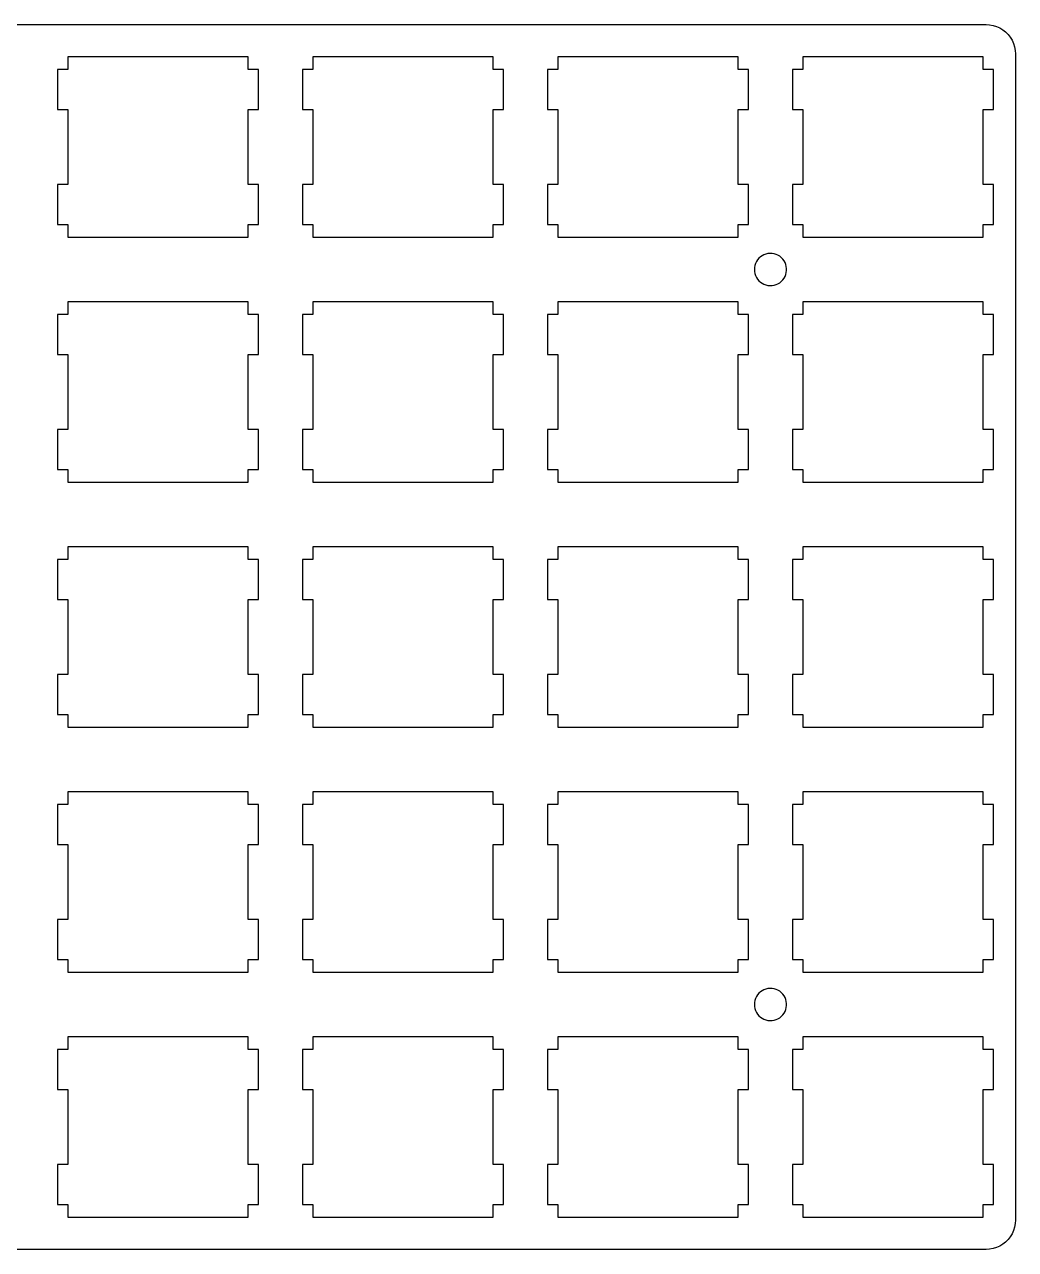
# Model space of a CAD drawing. Extents: x -164 to 64, y 0 to 95.
# Drawn here: x -13 to 63.9, y 0 to 95 of the extents above; entities that cross this region are included whole.
import ezdxf

# ---------------------------------------------------------------- set-up
doc = ezdxf.new("R2010")
doc.units = 0
doc.layers.get('0').update_dxf_attribs({"linetype": 'continuous'})

# ---------------------------------------------------------------- blocks, each defined once
blk = doc.blocks.new('HI_PRO_PLATE_MX_2X2U_REV3001_SOLID001')
at = {"color": 0}
for p, q in [((-161.859, 95), (61.569, 95)), ((61.569, 95), (61.844, 94.983)), ((61.844, 94.983), (62.116, 94.934)), ((62.116, 94.934), (62.38, 94.851)), ((62.38, 94.851), (62.631, 94.738)), ((62.631, 94.738), (62.867, 94.595)), ((62.867, 94.595), (63.085, 94.425)), ((63.085, 94.425), (63.28, 94.23)), ((63.28, 94.23), (63.45, 94.013)), ((63.45, 94.013), (63.593, 93.776)), ((63.593, 93.776), (63.706, 93.525)), ((63.706, 93.525), (63.788, 93.261)), ((63.788, 93.261), (63.838, 92.99)), ((-9.645, 92.5), (-9.645, 91.5)), ((4.355, 92.5), (-9.645, 92.5)), ((4.355, 91.5), (4.355, 92.5)), ((9.355, 92.5), (9.355, 91.5)), ((23.355, 92.5), (9.355, 92.5)), ((23.355, 91.5), (23.355, 92.5)), ((28.355, 92.5), (28.355, 91.5)), ((42.355, 92.5), (28.355, 92.5)), ((42.355, 91.5), (42.355, 92.5)), ((47.355, 92.5), (47.355, 91.5)), ((61.355, 92.5), (47.355, 92.5)), ((61.355, 91.5), (61.355, 92.5)), ((63.838, 92.99), (63.855, 92.714)), ((63.855, 92.714), (63.855, 2.286)), ((-10.445, 91.5), (-10.445, 88.4)), ((-9.645, 91.5), (-10.445, 91.5)), ((5.154, 91.5), (4.355, 91.5)), ((5.154, 88.4), (5.154, 91.5)), ((8.555, 91.5), (8.555, 88.4)), ((9.355, 91.5), (8.555, 91.5)), ((24.154, 91.5), (23.355, 91.5)), ((24.154, 88.4), (24.154, 91.5)), ((27.555, 91.5), (27.555, 88.4)), ((28.355, 91.5), (27.555, 91.5)), ((43.154, 91.5), (42.355, 91.5)), ((43.154, 88.4), (43.154, 91.5)), ((46.555, 91.5), (46.555, 88.4)), ((47.355, 91.5), (46.555, 91.5)), ((62.154, 91.5), (61.355, 91.5)), ((62.154, 88.4), (62.154, 91.5)), ((-10.445, 88.4), (-9.645, 88.4)), ((-9.645, 88.4), (-9.645, 82.6)), ((4.355, 82.6), (4.355, 88.4)), ((4.355, 88.4), (5.154, 88.4)), ((8.555, 88.4), (9.355, 88.4)), ((9.355, 88.4), (9.355, 82.6)), ((23.355, 82.6), (23.355, 88.4)), ((23.355, 88.4), (24.154, 88.4)), ((27.555, 88.4), (28.355, 88.4)), ((28.355, 88.4), (28.355, 82.6)), ((42.355, 82.6), (42.355, 88.4)), ((42.355, 88.4), (43.154, 88.4)), ((46.555, 88.4), (47.355, 88.4)), ((47.355, 88.4), (47.355, 82.6)), ((61.355, 82.6), (61.355, 88.4)), ((61.355, 88.4), (62.154, 88.4)), ((-10.445, 82.6), (-10.445, 79.499)), ((-9.645, 82.6), (-10.445, 82.6)), ((5.154, 82.6), (4.355, 82.6)), ((5.154, 79.499), (5.154, 82.6)), ((8.555, 82.6), (8.555, 79.499)), ((9.355, 82.6), (8.555, 82.6)), ((24.154, 82.6), (23.355, 82.6)), ((24.154, 79.499), (24.154, 82.6)), ((27.555, 82.6), (27.555, 79.499)), ((28.355, 82.6), (27.555, 82.6)), ((43.154, 82.6), (42.355, 82.6)), ((43.154, 79.499), (43.154, 82.6)), ((46.555, 82.6), (46.555, 79.499)), ((47.355, 82.6), (46.555, 82.6)), ((62.154, 82.6), (61.355, 82.6)), ((62.154, 79.499), (62.154, 82.6)), ((-10.445, 79.499), (-9.645, 79.499)), ((-9.645, 79.499), (-9.645, 78.5)), ((4.355, 78.5), (4.355, 79.499)), ((4.355, 79.499), (5.154, 79.499)), ((8.555, 79.499), (9.355, 79.499)), ((9.355, 79.499), (9.355, 78.5)), ((23.355, 78.5), (23.355, 79.499)), ((23.355, 79.499), (24.154, 79.499)), ((27.555, 79.499), (28.355, 79.499)), ((28.355, 79.499), (28.355, 78.5)), ((42.355, 78.5), (42.355, 79.499)), ((42.355, 79.499), (43.154, 79.499)), ((46.555, 79.499), (47.355, 79.499)), ((47.355, 79.499), (47.355, 78.5)), ((61.355, 78.5), (61.355, 79.499)), ((61.355, 79.499), (62.154, 79.499)), ((-9.645, 78.5), (4.355, 78.5)), ((9.355, 78.5), (23.355, 78.5)), ((28.355, 78.5), (42.355, 78.5)), ((47.355, 78.5), (61.355, 78.5)), ((44.076, 76.977), (43.957, 76.87)), ((44.207, 77.069), (44.076, 76.977)), ((44.349, 77.143), (44.207, 77.069)), ((44.499, 77.198), (44.349, 77.143)), ((44.656, 77.234), (44.499, 77.198)), ((44.815, 77.249), (44.656, 77.234)), ((44.975, 77.244), (44.815, 77.249)), ((45.133, 77.219), (44.975, 77.244)), ((45.287, 77.173), (45.133, 77.219)), ((45.433, 77.108), (45.287, 77.173)), ((45.57, 77.025), (45.433, 77.108)), ((45.695, 76.925), (45.57, 77.025)), ((43.615, 76.16), (43.605, 76)), ((43.605, 76), (43.615, 75.84)), ((43.646, 76.317), (43.615, 76.16)), ((43.696, 76.469), (43.646, 76.317)), ((43.766, 76.613), (43.696, 76.469)), ((43.853, 76.748), (43.766, 76.613)), ((43.957, 76.87), (43.853, 76.748)), ((45.807, 76.81), (45.695, 76.925)), ((45.903, 76.682), (45.807, 76.81)), ((45.981, 76.542), (45.903, 76.682)), ((46.041, 76.394), (45.981, 76.542)), ((46.082, 76.239), (46.041, 76.394)), ((46.102, 76.08), (46.082, 76.239)), ((46.102, 75.92), (46.102, 76.08)), ((43.615, 75.84), (43.646, 75.683)), ((43.646, 75.683), (43.696, 75.531)), ((43.696, 75.531), (43.766, 75.387)), ((43.766, 75.387), (43.853, 75.252)), ((43.853, 75.252), (43.957, 75.13)), ((43.957, 75.13), (44.076, 75.023)), ((45.57, 74.975), (45.695, 75.075)), ((45.695, 75.075), (45.807, 75.19)), ((45.807, 75.19), (45.903, 75.318)), ((45.903, 75.318), (45.981, 75.458)), ((45.981, 75.458), (46.041, 75.606)), ((46.041, 75.606), (46.082, 75.761)), ((46.082, 75.761), (46.102, 75.92)), ((44.076, 75.023), (44.207, 74.931)), ((44.207, 74.931), (44.349, 74.857)), ((44.349, 74.857), (44.499, 74.802)), ((44.499, 74.802), (44.656, 74.766)), ((44.656, 74.766), (44.815, 74.751)), ((44.815, 74.751), (44.975, 74.756)), ((44.975, 74.756), (45.133, 74.781)), ((45.133, 74.781), (45.287, 74.827)), ((45.287, 74.827), (45.433, 74.892)), ((45.433, 74.892), (45.57, 74.975)), ((4.355, 73.5), (-9.645, 73.5)), ((-9.645, 73.5), (-9.645, 72.5)), ((4.355, 72.5), (4.355, 73.5)), ((23.355, 73.5), (9.355, 73.5)), ((9.355, 73.5), (9.355, 72.5)), ((23.355, 72.5), (23.355, 73.5)), ((42.355, 73.5), (28.355, 73.5)), ((28.355, 73.5), (28.355, 72.5)), ((42.355, 72.5), (42.355, 73.5)), ((61.355, 73.5), (47.355, 73.5)), ((47.355, 73.5), (47.355, 72.5)), ((61.355, 72.5), (61.355, 73.5)), ((-9.645, 72.5), (-10.445, 72.5)), ((-10.445, 72.5), (-10.445, 69.4)), ((5.154, 72.5), (4.355, 72.5)), ((5.154, 69.4), (5.154, 72.5)), ((9.355, 72.5), (8.555, 72.5)), ((8.555, 72.5), (8.555, 69.4)), ((24.154, 72.5), (23.355, 72.5)), ((24.154, 69.4), (24.154, 72.5)), ((28.355, 72.5), (27.555, 72.5)), ((27.555, 72.5), (27.555, 69.4)), ((43.154, 72.5), (42.355, 72.5)), ((43.154, 69.4), (43.154, 72.5)), ((47.355, 72.5), (46.555, 72.5)), ((46.555, 72.5), (46.555, 69.4)), ((62.154, 72.5), (61.355, 72.5)), ((62.154, 69.4), (62.154, 72.5)), ((-10.445, 69.4), (-9.645, 69.4)), ((-9.645, 69.4), (-9.645, 63.6)), ((4.355, 69.4), (5.154, 69.4)), ((4.355, 63.6), (4.355, 69.4)), ((8.555, 69.4), (9.355, 69.4)), ((9.355, 69.4), (9.355, 63.6)), ((23.355, 69.4), (24.154, 69.4)), ((23.355, 63.6), (23.355, 69.4)), ((27.555, 69.4), (28.355, 69.4)), ((28.355, 69.4), (28.355, 63.6)), ((42.355, 69.4), (43.154, 69.4)), ((42.355, 63.6), (42.355, 69.4)), ((46.555, 69.4), (47.355, 69.4)), ((47.355, 69.4), (47.355, 63.6)), ((61.355, 69.4), (62.154, 69.4)), ((61.355, 63.6), (61.355, 69.4)), ((-9.645, 63.6), (-10.445, 63.6)), ((-10.445, 63.6), (-10.445, 60.499)), ((5.154, 63.6), (4.355, 63.6)), ((5.154, 60.499), (5.154, 63.6)), ((9.355, 63.6), (8.555, 63.6)), ((8.555, 63.6), (8.555, 60.499)), ((24.154, 63.6), (23.355, 63.6)), ((24.154, 60.499), (24.154, 63.6)), ((28.355, 63.6), (27.555, 63.6)), ((27.555, 63.6), (27.555, 60.499)), ((43.154, 63.6), (42.355, 63.6)), ((43.154, 60.499), (43.154, 63.6)), ((47.355, 63.6), (46.555, 63.6)), ((46.555, 63.6), (46.555, 60.499)), ((62.154, 63.6), (61.355, 63.6)), ((62.154, 60.499), (62.154, 63.6)), ((-10.445, 60.499), (-9.645, 60.499)), ((-9.645, 60.499), (-9.645, 59.5)), ((4.355, 60.499), (5.154, 60.499)), ((4.355, 59.5), (4.355, 60.499)), ((8.555, 60.499), (9.355, 60.499)), ((9.355, 60.499), (9.355, 59.5)), ((23.355, 60.499), (24.154, 60.499)), ((23.355, 59.5), (23.355, 60.499)), ((27.555, 60.499), (28.355, 60.499)), ((28.355, 60.499), (28.355, 59.5)), ((42.355, 60.499), (43.154, 60.499)), ((42.355, 59.5), (42.355, 60.499)), ((46.555, 60.499), (47.355, 60.499)), ((47.355, 60.499), (47.355, 59.5)), ((61.355, 60.499), (62.154, 60.499)), ((61.355, 59.5), (61.355, 60.499)), ((-9.645, 59.5), (4.355, 59.5)), ((9.355, 59.5), (23.355, 59.5)), ((28.355, 59.5), (42.355, 59.5)), ((47.355, 59.5), (61.355, 59.5)), ((4.355, 54.5), (-9.645, 54.5)), ((-9.645, 54.5), (-9.645, 53.5)), ((4.355, 53.5), (4.355, 54.5)), ((23.355, 54.5), (9.355, 54.5)), ((9.355, 54.5), (9.355, 53.5)), ((23.355, 53.5), (23.355, 54.5)), ((42.355, 54.5), (28.355, 54.5)), ((28.355, 54.5), (28.355, 53.5)), ((42.355, 53.5), (42.355, 54.5)), ((61.355, 54.5), (47.355, 54.5)), ((47.355, 54.5), (47.355, 53.5)), ((61.355, 53.5), (61.355, 54.5)), ((-9.645, 53.5), (-10.445, 53.5)), ((-10.445, 53.5), (-10.445, 50.4)), ((5.154, 53.5), (4.355, 53.5)), ((5.154, 50.4), (5.154, 53.5)), ((9.355, 53.5), (8.555, 53.5)), ((8.555, 53.5), (8.555, 50.4)), ((24.154, 53.5), (23.355, 53.5)), ((24.154, 50.4), (24.154, 53.5)), ((28.355, 53.5), (27.555, 53.5)), ((27.555, 53.5), (27.555, 50.4)), ((43.154, 53.5), (42.355, 53.5)), ((43.154, 50.4), (43.154, 53.5)), ((47.355, 53.5), (46.555, 53.5)), ((46.555, 53.5), (46.555, 50.4)), ((62.154, 53.5), (61.355, 53.5)), ((62.154, 50.4), (62.154, 53.5)), ((-10.445, 50.4), (-9.645, 50.4)), ((-9.645, 50.4), (-9.645, 44.6)), ((4.355, 50.4), (5.154, 50.4)), ((4.355, 44.6), (4.355, 50.4)), ((8.555, 50.4), (9.355, 50.4)), ((9.355, 50.4), (9.355, 44.6)), ((23.355, 50.4), (24.154, 50.4)), ((23.355, 44.6), (23.355, 50.4)), ((27.555, 50.4), (28.355, 50.4)), ((28.355, 50.4), (28.355, 44.6)), ((42.355, 50.4), (43.154, 50.4)), ((42.355, 44.6), (42.355, 50.4)), ((46.555, 50.4), (47.355, 50.4)), ((47.355, 50.4), (47.355, 44.6)), ((61.355, 50.4), (62.154, 50.4)), ((61.355, 44.6), (61.355, 50.4)), ((-9.645, 44.6), (-10.445, 44.6)), ((-10.445, 44.6), (-10.445, 41.499)), ((5.154, 44.6), (4.355, 44.6)), ((5.154, 41.499), (5.154, 44.6)), ((9.355, 44.6), (8.555, 44.6)), ((8.555, 44.6), (8.555, 41.499)), ((24.154, 44.6), (23.355, 44.6)), ((24.154, 41.499), (24.154, 44.6)), ((28.355, 44.6), (27.555, 44.6)), ((27.555, 44.6), (27.555, 41.499)), ((43.154, 44.6), (42.355, 44.6)), ((43.154, 41.499), (43.154, 44.6)), ((47.355, 44.6), (46.555, 44.6)), ((46.555, 44.6), (46.555, 41.499)), ((62.154, 44.6), (61.355, 44.6)), ((62.154, 41.499), (62.154, 44.6)), ((-10.445, 41.499), (-9.645, 41.499)), ((-9.645, 41.499), (-9.645, 40.5)), ((4.355, 41.499), (5.154, 41.499)), ((4.355, 40.5), (4.355, 41.499)), ((8.555, 41.499), (9.355, 41.499)), ((9.355, 41.499), (9.355, 40.5)), ((23.355, 41.499), (24.154, 41.499)), ((23.355, 40.5), (23.355, 41.499)), ((27.555, 41.499), (28.355, 41.499)), ((28.355, 41.499), (28.355, 40.5)), ((42.355, 41.499), (43.154, 41.499)), ((42.355, 40.5), (42.355, 41.499)), ((46.555, 41.499), (47.355, 41.499)), ((47.355, 41.499), (47.355, 40.5)), ((61.355, 41.499), (62.154, 41.499)), ((61.355, 40.5), (61.355, 41.499)), ((-9.645, 40.5), (4.355, 40.5)), ((9.355, 40.5), (23.355, 40.5)), ((28.355, 40.5), (42.355, 40.5)), ((47.355, 40.5), (61.355, 40.5)), ((4.355, 35.5), (-9.645, 35.5)), ((-9.645, 35.5), (-9.645, 34.5)), ((4.355, 34.5), (4.355, 35.5)), ((23.355, 35.5), (9.355, 35.5)), ((9.355, 35.5), (9.355, 34.5)), ((23.355, 34.5), (23.355, 35.5)), ((42.355, 35.5), (28.355, 35.5)), ((28.355, 35.5), (28.355, 34.5)), ((42.355, 34.5), (42.355, 35.5)), ((61.355, 35.5), (47.355, 35.5)), ((47.355, 35.5), (47.355, 34.5)), ((61.355, 34.5), (61.355, 35.5)), ((-9.645, 34.5), (-10.445, 34.5)), ((-10.445, 34.5), (-10.445, 31.4)), ((5.154, 34.5), (4.355, 34.5)), ((5.154, 31.4), (5.154, 34.5)), ((9.355, 34.5), (8.555, 34.5)), ((8.555, 34.5), (8.555, 31.4)), ((24.154, 34.5), (23.355, 34.5)), ((24.154, 31.4), (24.154, 34.5)), ((28.355, 34.5), (27.555, 34.5)), ((27.555, 34.5), (27.555, 31.4)), ((43.154, 34.5), (42.355, 34.5)), ((43.154, 31.4), (43.154, 34.5)), ((47.355, 34.5), (46.555, 34.5)), ((46.555, 34.5), (46.555, 31.4)), ((62.154, 34.5), (61.355, 34.5)), ((62.154, 31.4), (62.154, 34.5)), ((-10.445, 31.4), (-9.645, 31.4)), ((-9.645, 31.4), (-9.645, 25.6)), ((4.355, 31.4), (5.154, 31.4)), ((4.355, 25.6), (4.355, 31.4)), ((8.555, 31.4), (9.355, 31.4)), ((9.355, 31.4), (9.355, 25.6)), ((23.355, 31.4), (24.154, 31.4)), ((23.355, 25.6), (23.355, 31.4)), ((27.555, 31.4), (28.355, 31.4)), ((28.355, 31.4), (28.355, 25.6)), ((42.355, 31.4), (43.154, 31.4)), ((42.355, 25.6), (42.355, 31.4)), ((46.555, 31.4), (47.355, 31.4)), ((47.355, 31.4), (47.355, 25.6)), ((61.355, 31.4), (62.154, 31.4)), ((61.355, 25.6), (61.355, 31.4)), ((-9.645, 25.6), (-10.445, 25.6)), ((-10.445, 25.6), (-10.445, 22.499)), ((5.154, 25.6), (4.355, 25.6)), ((5.154, 22.499), (5.154, 25.6)), ((9.355, 25.6), (8.555, 25.6)), ((8.555, 25.6), (8.555, 22.499)), ((24.154, 25.6), (23.355, 25.6)), ((24.154, 22.499), (24.154, 25.6)), ((28.355, 25.6), (27.555, 25.6)), ((27.555, 25.6), (27.555, 22.499)), ((43.154, 25.6), (42.355, 25.6)), ((43.154, 22.499), (43.154, 25.6)), ((47.355, 25.6), (46.555, 25.6)), ((46.555, 25.6), (46.555, 22.499)), ((62.154, 25.6), (61.355, 25.6)), ((62.154, 22.499), (62.154, 25.6)), ((-10.445, 22.499), (-9.645, 22.499)), ((-9.645, 22.499), (-9.645, 21.5)), ((4.355, 22.499), (5.154, 22.499)), ((4.355, 21.5), (4.355, 22.499)), ((8.555, 22.499), (9.355, 22.499)), ((9.355, 22.499), (9.355, 21.5)), ((23.355, 22.499), (24.154, 22.499)), ((23.355, 21.5), (23.355, 22.499)), ((27.555, 22.499), (28.355, 22.499)), ((28.355, 22.499), (28.355, 21.5)), ((42.355, 22.499), (43.154, 22.499)), ((42.355, 21.5), (42.355, 22.499)), ((46.555, 22.499), (47.355, 22.499)), ((47.355, 22.499), (47.355, 21.5)), ((61.355, 22.499), (62.154, 22.499)), ((61.355, 21.5), (61.355, 22.499)), ((-9.645, 21.5), (4.355, 21.5)), ((9.355, 21.5), (23.355, 21.5)), ((28.355, 21.5), (42.355, 21.5)), ((47.355, 21.5), (61.355, 21.5)), ((44.076, 19.977), (43.957, 19.87)), ((44.207, 20.069), (44.076, 19.977)), ((44.349, 20.143), (44.207, 20.069)), ((44.499, 20.198), (44.349, 20.143)), ((44.656, 20.234), (44.499, 20.198)), ((44.815, 20.249), (44.656, 20.234)), ((44.975, 20.244), (44.815, 20.249)), ((45.133, 20.219), (44.975, 20.244)), ((45.287, 20.173), (45.133, 20.219)), ((45.433, 20.108), (45.287, 20.173)), ((45.57, 20.025), (45.433, 20.108)), ((45.695, 19.925), (45.57, 20.025)), ((43.615, 19.16), (43.605, 19)), ((43.646, 19.317), (43.615, 19.16)), ((43.696, 19.469), (43.646, 19.317)), ((43.766, 19.613), (43.696, 19.469)), ((43.853, 19.748), (43.766, 19.613)), ((43.957, 19.87), (43.853, 19.748)), ((45.807, 19.81), (45.695, 19.925)), ((45.903, 19.682), (45.807, 19.81)), ((45.981, 19.542), (45.903, 19.682)), ((46.041, 19.394), (45.981, 19.542)), ((46.082, 19.239), (46.041, 19.394)), ((46.102, 19.08), (46.082, 19.239)), ((46.102, 18.92), (46.102, 19.08)), ((43.605, 19), (43.615, 18.84)), ((43.615, 18.84), (43.646, 18.683)), ((43.646, 18.683), (43.696, 18.531)), ((43.696, 18.531), (43.766, 18.387)), ((43.766, 18.387), (43.853, 18.252)), ((43.853, 18.252), (43.957, 18.13)), ((43.957, 18.13), (44.076, 18.023)), ((45.57, 17.975), (45.695, 18.075)), ((45.695, 18.075), (45.807, 18.19)), ((45.807, 18.19), (45.903, 18.318)), ((45.903, 18.318), (45.981, 18.458)), ((45.981, 18.458), (46.041, 18.606)), ((46.041, 18.606), (46.082, 18.761)), ((46.082, 18.761), (46.102, 18.92)), ((44.076, 18.023), (44.207, 17.931)), ((44.207, 17.931), (44.349, 17.857)), ((44.349, 17.857), (44.499, 17.802)), ((44.499, 17.802), (44.656, 17.766)), ((44.656, 17.766), (44.815, 17.751)), ((44.815, 17.751), (44.975, 17.756)), ((44.975, 17.756), (45.133, 17.781)), ((45.133, 17.781), (45.287, 17.827)), ((45.287, 17.827), (45.433, 17.892)), ((45.433, 17.892), (45.57, 17.975)), ((4.355, 16.5), (-9.645, 16.5)), ((-9.645, 16.5), (-9.645, 15.5)), ((4.355, 15.5), (4.355, 16.5)), ((23.355, 16.5), (9.355, 16.5)), ((9.355, 16.5), (9.355, 15.5)), ((23.355, 15.5), (23.355, 16.5)), ((42.355, 16.5), (28.355, 16.5)), ((28.355, 16.5), (28.355, 15.5)), ((42.355, 15.5), (42.355, 16.5)), ((61.355, 16.5), (47.355, 16.5)), ((47.355, 16.5), (47.355, 15.5)), ((61.355, 15.5), (61.355, 16.5)), ((-9.645, 15.5), (-10.445, 15.5)), ((-10.445, 15.5), (-10.445, 12.4)), ((5.154, 15.5), (4.355, 15.5)), ((5.154, 12.4), (5.154, 15.5)), ((9.355, 15.5), (8.555, 15.5)), ((8.555, 15.5), (8.555, 12.4)), ((24.154, 15.5), (23.355, 15.5)), ((24.154, 12.4), (24.154, 15.5)), ((28.355, 15.5), (27.555, 15.5)), ((27.555, 15.5), (27.555, 12.4)), ((43.154, 15.5), (42.355, 15.5)), ((43.154, 12.4), (43.154, 15.5)), ((47.355, 15.5), (46.555, 15.5)), ((46.555, 15.5), (46.555, 12.4)), ((62.154, 15.5), (61.355, 15.5)), ((62.154, 12.4), (62.154, 15.5)), ((-10.445, 12.4), (-9.645, 12.4)), ((-9.645, 12.4), (-9.645, 6.6)), ((4.355, 12.4), (5.154, 12.4)), ((4.355, 6.6), (4.355, 12.4)), ((8.555, 12.4), (9.355, 12.4)), ((9.355, 12.4), (9.355, 6.6)), ((23.355, 12.4), (24.154, 12.4)), ((23.355, 6.6), (23.355, 12.4)), ((27.555, 12.4), (28.355, 12.4)), ((28.355, 12.4), (28.355, 6.6)), ((42.355, 12.4), (43.154, 12.4)), ((42.355, 6.6), (42.355, 12.4)), ((46.555, 12.4), (47.355, 12.4)), ((47.355, 12.4), (47.355, 6.6)), ((61.355, 12.4), (62.154, 12.4)), ((61.355, 6.6), (61.355, 12.4)), ((-9.645, 6.6), (-10.445, 6.6)), ((-10.445, 6.6), (-10.445, 3.499)), ((5.154, 6.6), (4.355, 6.6)), ((5.154, 3.499), (5.154, 6.6)), ((9.355, 6.6), (8.555, 6.6)), ((8.555, 6.6), (8.555, 3.499)), ((24.154, 6.6), (23.355, 6.6)), ((24.154, 3.499), (24.154, 6.6)), ((28.355, 6.6), (27.555, 6.6)), ((27.555, 6.6), (27.555, 3.499)), ((43.154, 6.6), (42.355, 6.6)), ((43.154, 3.499), (43.154, 6.6)), ((47.355, 6.6), (46.555, 6.6)), ((46.555, 6.6), (46.555, 3.499)), ((62.154, 6.6), (61.355, 6.6)), ((62.154, 3.499), (62.154, 6.6)), ((-10.445, 3.499), (-9.645, 3.499)), ((-9.645, 3.499), (-9.645, 2.5)), ((4.355, 3.499), (5.154, 3.499)), ((4.355, 2.5), (4.355, 3.499)), ((8.555, 3.499), (9.355, 3.499)), ((9.355, 3.499), (9.355, 2.5)), ((23.355, 3.499), (24.154, 3.499)), ((23.355, 2.5), (23.355, 3.499)), ((27.555, 3.499), (28.355, 3.499)), ((28.355, 3.499), (28.355, 2.5)), ((42.355, 3.499), (43.154, 3.499)), ((42.355, 2.5), (42.355, 3.499)), ((46.555, 3.499), (47.355, 3.499)), ((47.355, 3.499), (47.355, 2.5)), ((61.355, 3.499), (62.154, 3.499)), ((61.355, 2.5), (61.355, 3.499)), ((-9.645, 2.5), (4.355, 2.5)), ((9.355, 2.5), (23.355, 2.5)), ((28.355, 2.5), (42.355, 2.5)), ((47.355, 2.5), (61.355, 2.5)), ((63.838, 2.01), (63.788, 1.739)), ((63.855, 2.286), (63.838, 2.01)), ((63.45, 0.987), (63.28, 0.77)), ((63.593, 1.224), (63.45, 0.987)), ((63.706, 1.475), (63.593, 1.224)), ((63.788, 1.739), (63.706, 1.475)), ((61.569, 0), (-161.859, 0)), ((61.844, 0.017), (61.569, 0)), ((62.116, 0.066), (61.844, 0.017)), ((62.38, 0.149), (62.116, 0.066)), ((62.631, 0.262), (62.38, 0.149)), ((62.867, 0.405), (62.631, 0.262)), ((63.085, 0.575), (62.867, 0.405)), ((63.28, 0.77), (63.085, 0.575))]:
    blk.add_line(p, q, dxfattribs=at)

msp = doc.modelspace()

# ---------------------------------------------------------------- block references
at = {"color": 0}
msp.add_blockref('HI_PRO_PLATE_MX_2X2U_REV3001_SOLID001', (0, 0), dxfattribs=at)

doc.saveas('drawing.dxf')
